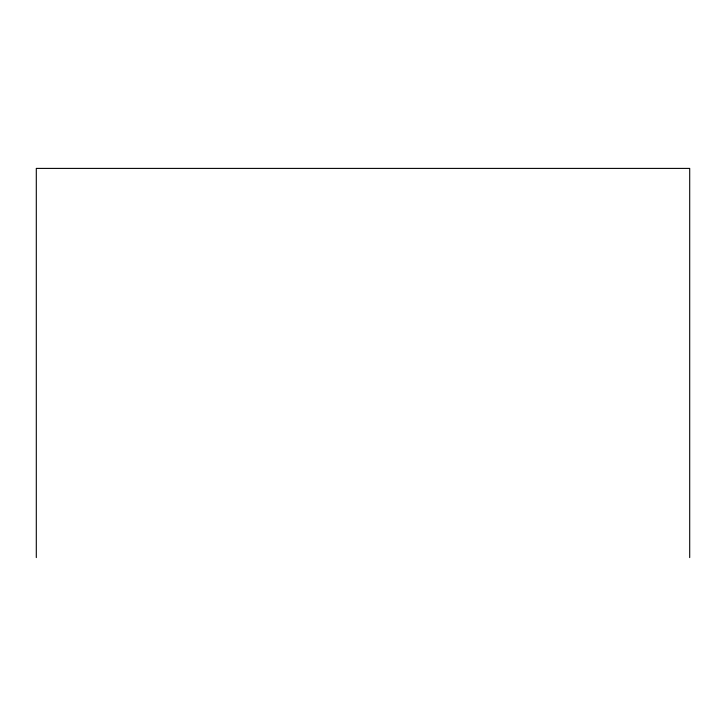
<?xml version="1.0" encoding="UTF-8"?>
<svg xmlns="http://www.w3.org/2000/svg" width="726" height="726" viewBox="0 0 726 726"><rect width="100%" height="100%" fill="white"/><g stroke="black" fill="none" stroke-linecap="round" stroke-linejoin="round"><path stroke-width="1.09" d="M689.7 557.595L689.7 168.405L36.3 168.405L36.3 557.595"/></g></svg>
